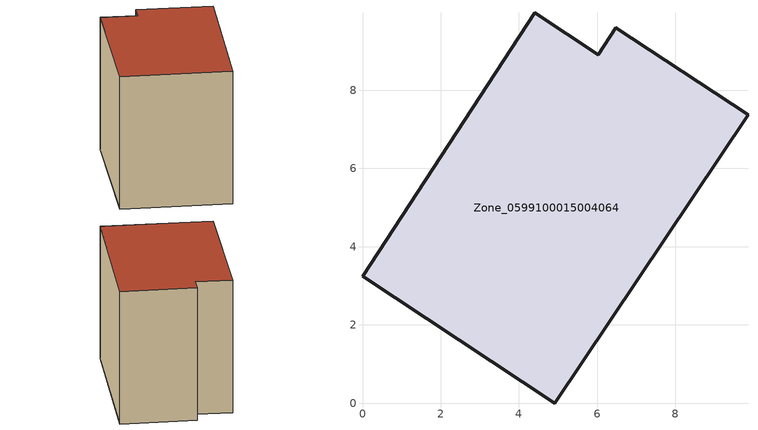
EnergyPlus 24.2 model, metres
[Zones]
Zone_0599100015004064
 floor ground (C_G): 4.92,0 0,3.24 4.4,9.98 6.03,8.9 6.48,9.59 9.86,7.37 z0.79
 wall outside (C_F): 0,3.24 4.92,0 9.86,7.37 6.48,9.59 6.03,8.9 4.4,9.98 0,3.24 z0.79:8.22
 roof outside (C_R): 4.4,9.98 0,3.24 4.92,0 9.86,7.37 6.48,9.59 6.03,8.9 z8.22
[BUILDING]
Pand.0599100015004064: North Axis=0; Terrain=City; Loads Convergence Tolerance Value=0.04; Temperature Convergence Tolerance Value=0.4; Solar Distribution=FullExterior; Maximum Number of Warmup Days=25; Minimum Number of Warmup Days=1
[Site:Location]
Rotterdam.The.Hague.AP_ZH_NLD Design_Conditions: Latitude=51.96; Longitude=4.45; Time Zone=1; Elevation=-4.5
[SITE:GROUNDTEMPERATURE:BUILDINGSURFACE]
18, 18, 18, 18, 18, 18, 18, 18, 18, 18, 18, 18
[MATERIAL] Thermal Absorptance=0.9; Solar Absorptance=0.7; Visible Absorptance=0.7
Name | Roughness | Thickness | Conductivity | Density | Specific Heat
G.TI.1965-1974 | MediumSmooth | 0.15 | 0.882353 | 540 | 1210
F.TI.1965-1974 | Rough | 0.3 | 0.697674 | 1920 | 840
R.TI.1965-1974 | MediumRough | 0.2 | 0.232558 | 1500 | 1000
[CONSTRUCTION]
C_G: G.TI.1965-1974
C_F: F.TI.1965-1974
C_R: R.TI.1965-1974
[ZONE]
Zone_0599100015004064: Type=1; Multiplier=1; Ceiling Height=Autocalculate; Volume=Autocalculate; Floor Area=autocalculate; Part of Total Floor Area=Yes
[ZONEINFILTRATION:DESIGNFLOWRATE]
Infil_Zone_0599100015004064: Zone or ZoneList or Space or SpaceList=Zone_0599100015004064; Schedule=AlwaysOn; Design Flow Rate Calculation Method=Flow/Area; Flow Rate per Floor Area=0.003; Constant Term Coefficient=1; Temperature Term Coefficient=0; Velocity Term Coefficient=0; Velocity Squared Term Coefficient=0
[HVACTEMPLATE:ZONE:IDEALLOADSAIRSYSTEM]
Zone_0599100015004064: Maximum Heating Supply Air Temperature=50; Minimum Cooling Supply Air Temperature=13; Maximum Heating Supply Air Humidity Ratio=0.0156; Minimum Cooling Supply Air Humidity Ratio=0.0077; Heating Limit=NoLimit; Cooling Limit=NoLimit; Dehumidification Control Type=ConstantSensibleHeatRatio; Cooling Sensible Heat Ratio=0.7; Dehumidification Setpoint=60; Humidification Control Type=None; Humidification Setpoint=30; Outdoor Air Method=None; Outdoor Air Flow Rate per Person=0.00944; Outdoor Air Flow Rate per Zone Floor Area=0; Outdoor Air Flow Rate per Zone=0; Demand Controlled Ventilation Type=None; Outdoor Air Economizer Type=NoEconomizer; Heat Recovery Type=None; Sensible Heat Recovery Effectiveness=0.7; Latent Heat Recovery Effectiveness=0.65
[ZONECONTROL:THERMOSTAT]
ThermostatControl_Zone_0599100015004064: Zone or ZoneList=Zone_0599100015004064; Control Type Schedule=DualSetpointControlType; Control 1=Thermostat_Zone_0599100015004064; Temperature Difference Between Cutout And Setpoint=0
[THERMOSTATSETPOINT:DUALSETPOINT]
Thermostat_Zone_0599100015004064: Heating Setpoint Temperature Schedule=HeatingSetpoint_Zone_0599100015004064; Cooling Setpoint Temperature Schedule=CoolingSetpoint_Zone_0599100015004064
[SCHEDULE:COMPACT]
HeatingSetpoint_Zone_0599100015004064: Through: 12/31, For: AllDays, Until: 24:00, 21
CoolingSetpoint_Zone_0599100015004064: Through: 12/31, For: AllDays, Until: 24:00, 24
DualSetpointControlType: Through: 12/31, For: AllDays, Until: 24:00, 4
AlwaysOn: Through: 12/31, For: AllDays, Until: 24:00, 1
